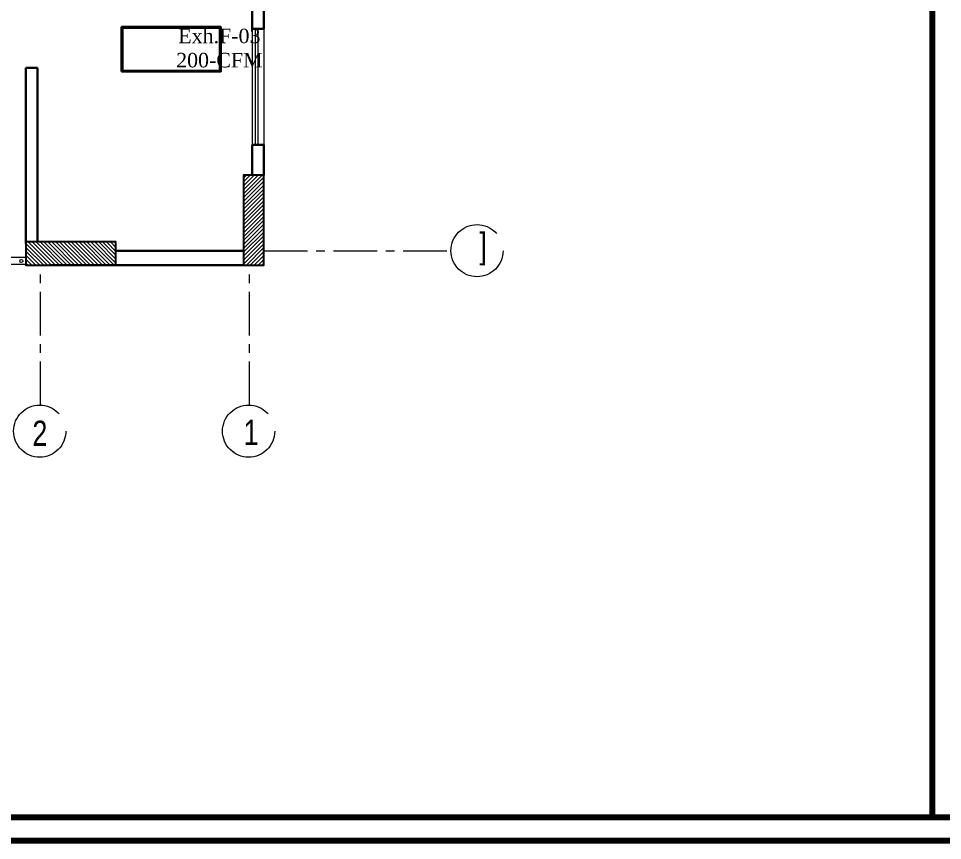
# Model space of a CAD drawing. Extents: x 847 to 949, y 444 to 823.
# Drawn here: x 911.02 to 926.94, y 589.97 to 604.14 of the extents above; entities that cross this region are included whole.
import ezdxf

# ---------------------------------------------------------------- set-up
doc = ezdxf.new("R2010")
doc.units = 0
doc.header["$MEASUREMENT"] = 0
doc.linetypes.add('CENTERX2', pattern=[4, 2.5, -0.5, 0.5, -0.5])
for name, color, linetype, lineweight in [('AC-TEXT', 15, 'CONTINUOUS', 30), ('axis', 1, 'CENTERX2', 5), ('Column', 6, 'CONTINUOUS', 25), ('Elevation', 150, 'CONTINUOUS', 18), ('hatch', 252, 'CONTINUOUS', 9), ('txt in circle', 11, 'CONTINUOUS', 13), ('UG-BORDER', 20, 'CONTINUOUS', 80), ('Wall', 5, 'CONTINUOUS', 30), ('WINDOW', 4, 'CONTINUOUS', 5)]:
    doc.layers.add(name, color=color, linetype=linetype, lineweight=lineweight)
doc.styles.add('AC', font='romans.shx', dxfattribs={"height": 0.2})
doc.styles.add('SOSA2', font='SOSA.shx', dxfattribs={"width": 0.8})

# ---------------------------------------------------------------- blocks, each defined once
blk = doc.blocks.new('A$C11ED6BD5')
at = {"layer": 'axis', "color": 0, "ltscale": 0.3}
for p, q in [((0, 0.25), (3.222, 0.25)), ((-3.85, -2.411), (-3.85, 0)), ((-0.25, -2.411), (-0.25, 0))]:
    blk.add_line(p, q, dxfattribs=at)
at = {"layer": 'axis', "color": 0}
for centre in [(3.672, 0.25), (-3.863, -2.861), (-0.263, -2.861)]:
    blk.add_circle(centre, 0.45, dxfattribs=at)
at = {"layer": 'txt in circle', "color": 0, "ltscale": 0.01, "char_height": 0.435, "attachment_point": 5, "style": 'SOSA2'}
for s, insert in [(']', (3.777, 0.278)), ('2', (-3.86, -2.897)), ('1', (-0.222, -2.883))]:
    blk.add_mtext(s, dxfattribs=dict(at, insert=insert))

msp = doc.modelspace()

# ---------------------------------------------------------------- hatches: boundary and pattern name
at = {"layer": 'hatch'}
h = msp.add_hatch(dxfattribs=at)
h.set_pattern_fill('ANSI31', color=252, scale=0.015, style=0)
h.set_pattern_definition([(45, (1093.753867, 285.812058), (-0.0336759605, 0.0336759605), [])])
h.paths.add_polyline_path([(914.897, 599.884), (915.247, 599.884), (915.247, 601.434), (914.897, 601.434)])
h = msp.add_hatch(dxfattribs=at)
h.set_pattern_fill('ANSI31', color=252, scale=0.015, angle=-90, style=0)
h.set_pattern_definition([(315, (597.07464, 417.676962), (0.0336759605, 0.0336759605), [])])
h.paths.add_polyline_path([(911.147, 600.284), (911.147, 599.884), (912.697, 599.884), (912.697, 600.284)])

# ---------------------------------------------------------------- linework, layer by layer
at = {"layer": 'AC-TEXT', "color": 34}
for points in [[(912.794, 603.221), (914.504, 603.221), (914.504, 603.99), (912.794, 603.99)], [(912.808, 603.235), (914.49, 603.235), (914.49, 603.976), (912.808, 603.976)]]:
    msp.add_lwpolyline(points, close=True, dxfattribs=at)
at = {"layer": 'Column', "color": 252}
for points in [[(914.897, 599.884), (915.247, 599.884), (915.247, 601.434), (914.897, 601.434)], [(911.147, 600.284), (911.147, 599.884), (912.697, 599.884), (912.697, 600.284)]]:
    msp.add_lwpolyline(points, close=True, dxfattribs=at)
at = {"layer": 'Elevation', "color": 252, "linetype": 'Continuous'}
msp.add_line((915.246, 603.957), (915.246, 601.957), dxfattribs=at)
at = {"layer": 'Elevation', "color": 252}
msp.add_lwpolyline([(904.447, 600.024), (911.137, 600.024), (911.137, 599.894), (904.447, 599.894)], close=True, dxfattribs=at)
msp.add_circle((911.067, 599.956), 0.0273, dxfattribs=at)
at = {"layer": 'UG-BORDER', "color": 7}
for p, q in [((926.768, 590.37), (926.768, 666.261)), ((847.755, 590.37), (942.947, 590.37)), ((847.351, 589.966), (943.351, 589.966))]:
    msp.add_line(p, q, dxfattribs=at)
at = {"layer": 'Wall', "color": 252, "linetype": 'Continuous'}
for p, q in [((915.247, 605.516), (915.247, 603.957)), ((915.047, 604.634), (915.047, 603.957)), ((915.047, 603.957), (915.246, 603.957)), ((911.344, 603.284), (911.147, 603.284)), ((911.147, 603.284), (911.147, 600.258)), ((915.047, 601.957), (915.047, 601.434)), ((915.047, 601.957), (915.047, 601.434)), ((915.047, 601.957), (915.047, 601.434)), ((915.047, 601.957), (915.246, 601.957)), ((915.246, 601.957), (915.246, 601.434)), ((914.897, 600.134), (912.697, 600.134)), ((914.897, 599.884), (911.547, 599.884))]:
    msp.add_line(p, q, dxfattribs=at)
msp.add_lwpolyline([(911.347, 603.284), (911.347, 600.284)], dxfattribs=at)
at = {"layer": 'WINDOW', "color": 252}
for p, q in [((915.047, 603.957), (915.047, 601.957)), ((915.095, 603.957), (915.095, 601.957)), ((915.145, 603.957), (915.145, 601.957))]:
    msp.add_line(p, q, dxfattribs=at)

# ---------------------------------------------------------------- block references
at = {"layer": 'axis', "color": 252}
msp.add_blockref('A$C11ED6BD5', (915.247, 599.884), dxfattribs=at)

# ---------------------------------------------------------------- texts
at = {"layer": 'AC-TEXT', "color": 34, "linetype": 'Continuous', "insert": (914.48, 603.29), "char_height": 0.25, "width": 3.29288, "attachment_point": 8, "style": 'AC'}
msp.add_mtext('\\A1;{\\fTimes New Roman|b0|i0|c0|p18;Exh.F-03\\P200-CFM}', dxfattribs=at)

doc.saveas('drawing.dxf')
